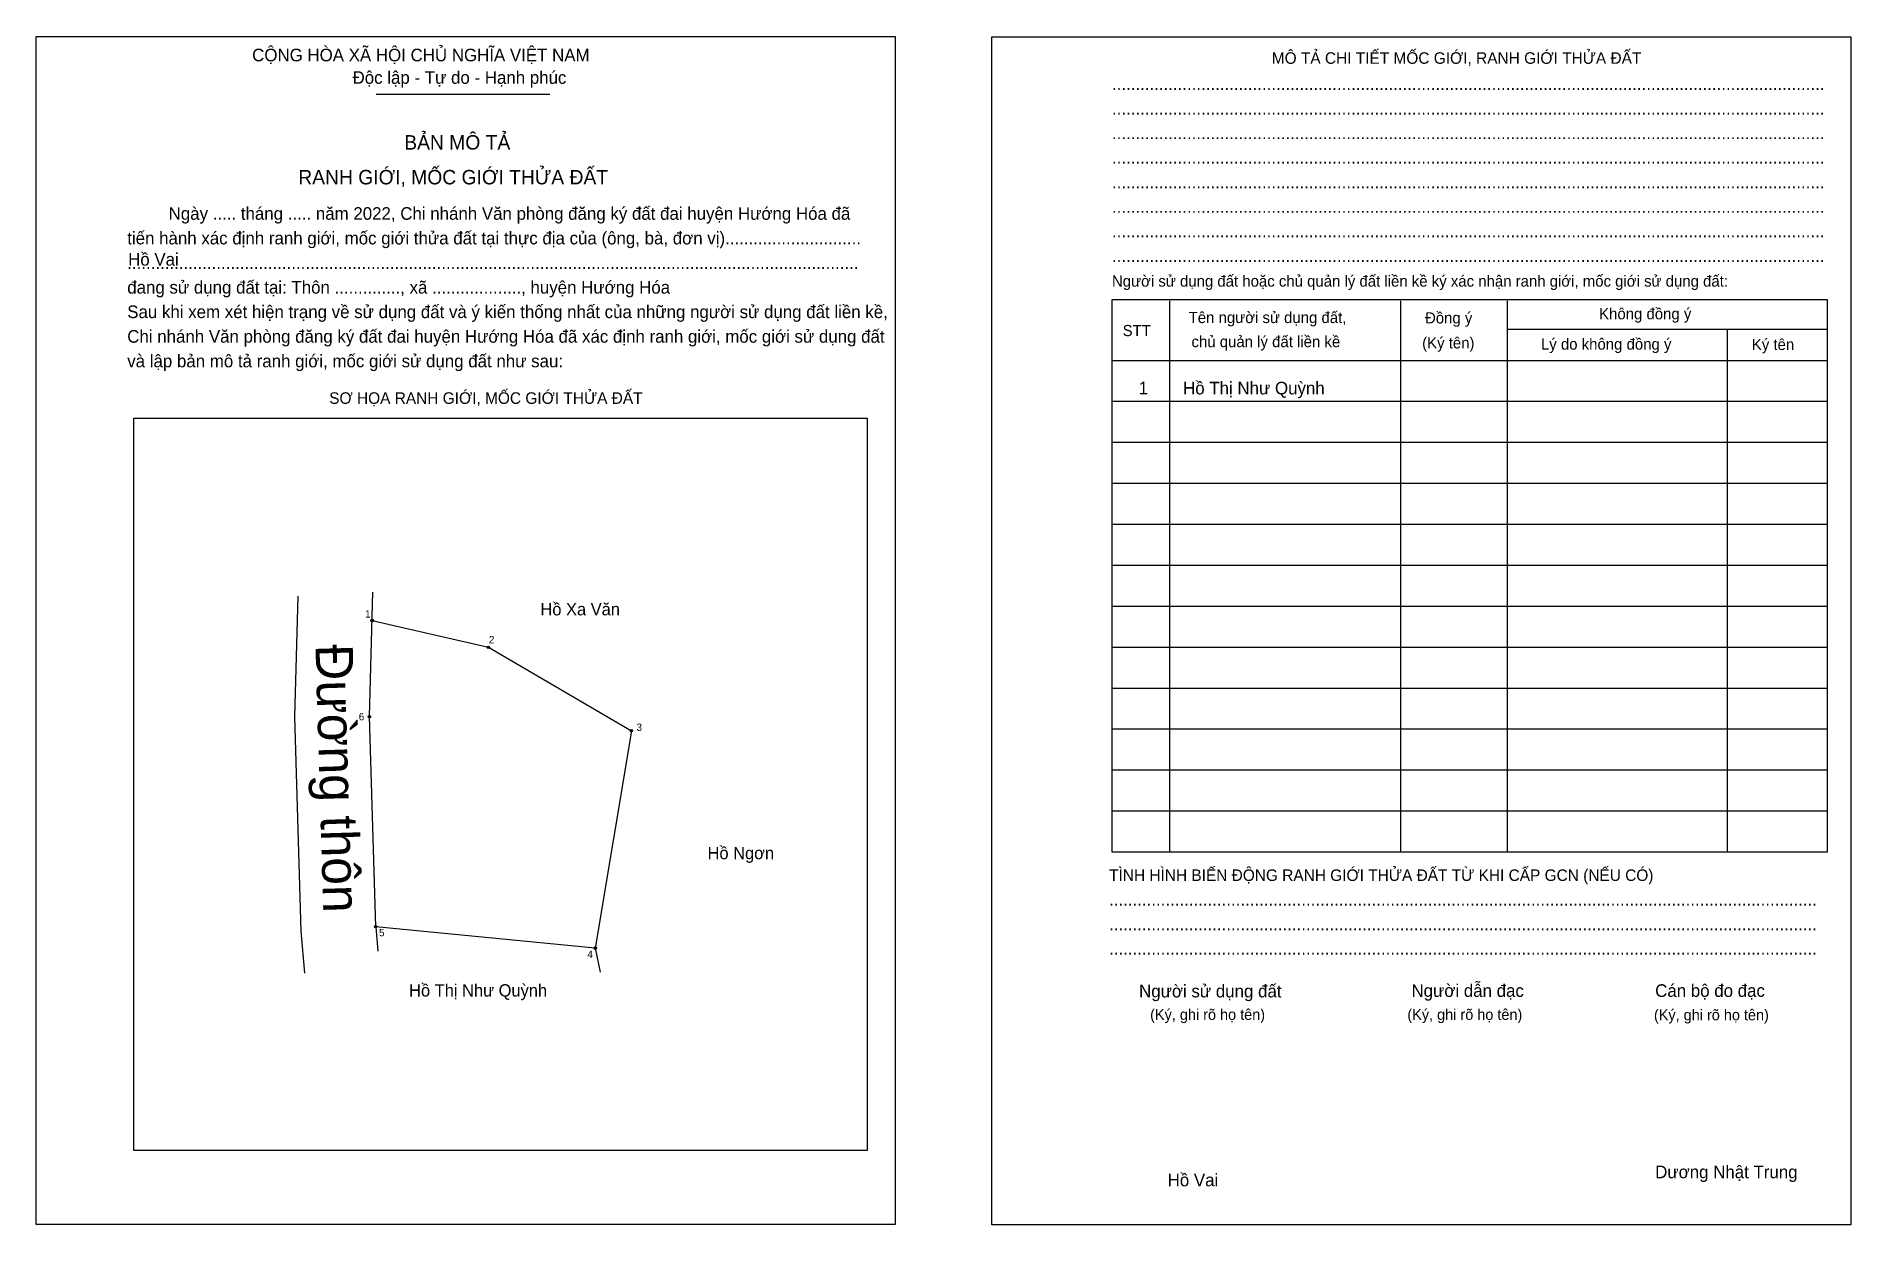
# Model space of a CAD drawing. Extents: x 548526 to 548672, y 1836361 to 1836457.
import ezdxf

# ---------------------------------------------------------------- set-up
doc = ezdxf.new("R2010")
doc.units = 0
for name, color, linetype in [('Level 1', 7, 'Continuous'), ('Level 10', 7, 'Continuous'), ('Level 11', 7, 'Continuous'), ('Level 2', 7, 'Continuous'), ('Level 27', 7, 'Continuous'), ('Level 36', 7, 'Continuous'), ('Level 52', 7, 'Continuous'), ('Level 55', 7, 'Continuous'), ('Level 6', 7, 'Continuous'), ('Level 9', 7, 'Continuous')]:
    doc.layers.add(name, color=color, linetype=linetype)

msp = doc.modelspace()

# ---------------------------------------------------------------- linework, layer by layer
at = {"layer": 'Level 1'}
for p, q in [((548525.75, 1836456.95), (548525.75, 1836456.95)), ((548602.64, 1836456.92), (548602.64, 1836456.92)), ((548553.1, 1836452.31), (548567.07, 1836452.31)), ((548616.93, 1836435.66), (548616.93, 1836391.33)), ((548635.52, 1836435.66), (548635.52, 1836391.33)), ((548644.12, 1836435.66), (548644.12, 1836391.33)), ((548644.12, 1836433.39), (548669.9, 1836433.39)), ((548661.82, 1836433.39), (548661.82, 1836391.33)), ((548612.31, 1836430.88), (548669.9, 1836430.88)), ((548612.31, 1836427.59), (548669.9, 1836427.59)), ((548533.6, 1836426.23), (548533.6, 1836426.23)), ((548612.31, 1836424.29), (548669.9, 1836424.29)), ((548612.31, 1836420.99), (548669.9, 1836420.99)), ((548612.31, 1836417.7), (548669.9, 1836417.7)), ((548612.31, 1836414.4), (548669.9, 1836414.4)), ((548612.31, 1836411.1), (548669.9, 1836411.1)), ((548612.31, 1836407.81), (548669.9, 1836407.81)), ((548612.31, 1836404.51), (548669.9, 1836404.51)), ((548612.31, 1836401.22), (548669.9, 1836401.22)), ((548612.31, 1836397.92), (548669.9, 1836397.92)), ((548612.31, 1836394.62), (548669.9, 1836394.62)), ((548592.6, 1836367.3), (548592.6, 1836367.3)), ((548594.86, 1836361.36), (548594.86, 1836361.36)), ((548671.75, 1836361.33), (548671.75, 1836361.33))]:
    msp.add_line(p, q, dxfattribs=at)
for points in [[(548669.9, 1836435.76), (548612.31, 1836435.76), (548612.31, 1836391.33), (548669.9, 1836391.33)], [(548533.6, 1836426.23), (548592.6, 1836426.23), (548592.6, 1836367.3), (548533.6, 1836367.3)]]:
    msp.add_lwpolyline(points, close=True, dxfattribs=at)
at = {"layer": 'Level 10'}
for p, q in [((548552.56, 1836402.21), (548552.84, 1836412.22)), ((548552.78, 1836409.95), (548562.13, 1836407.79)), ((548562.13, 1836407.79), (548573.64, 1836401.08)), ((548553.06, 1836385.31), (548552.56, 1836402.21)), ((548573.64, 1836401.08), (548570.73, 1836383.58)), ((548570.73, 1836383.58), (548553.06, 1836385.31))]:
    msp.add_line(p, q, dxfattribs=at)
at = {"layer": 'Level 11'}
for p, q in [((548546.55, 1836402.2), (548546.83, 1836411.9)), ((548547.07, 1836384.94), (548546.55, 1836402.2)), ((548547.36, 1836381.57), (548547.07, 1836384.94))]:
    msp.add_line(p, q, dxfattribs=at)
for centre in [(548552.78, 1836409.95), (548562.13, 1836407.79), (548552.56, 1836402.21), (548573.64, 1836401.08), (548553.06, 1836385.31), (548553.06, 1836385.31), (548570.73, 1836383.58)]:
    msp.add_circle(centre, 0.0989, dxfattribs=at)
at = {"layer": 'Level 2'}
for points in [[(548525.75, 1836456.95), (548594.86, 1836456.95), (548594.86, 1836361.36), (548525.75, 1836361.36)], [(548602.64, 1836456.92), (548671.76, 1836456.92), (548671.76, 1836361.33), (548602.64, 1836361.33)]]:
    msp.add_lwpolyline(points, close=True, dxfattribs=at)
at = {"layer": 'Level 27'}
for p, q in [((548553.06, 1836385.31), (548553.23, 1836383.34)), ((548570.73, 1836383.58), (548571.13, 1836381.64))]:
    msp.add_line(p, q, dxfattribs=at)

# ---------------------------------------------------------------- texts
at = {"layer": 'Level 1'}
for s, height, p in [('CỘNG HÒA XÃ HỘI CHỦ NGHĨA VIỆT NAM', 1.0152, (548543.12, 1836454.94)), ('MÔ TẢ CHI TIẾT MỐC GIỚI, RANH GIỚI THỬA ĐẤT', 0.9282, (548625.17, 1836454.74)), ('Độc lập - Tự do - Hạnh phúc', 1.0152, (548551.2, 1836453.13)), ('........................................................................................................................................................', 1.01519, (548612.31, 1836452.64)), ('........................................................................................................................................................', 1.01519, (548612.31, 1836450.66)), ('BẢN MÔ TẢ', 1.16, (548555.36, 1836447.84)), ('........................................................................................................................................................', 1.01519, (548612.31, 1836448.68)), ('RANH GIỚI, MỐC GIỚI THỬA ĐẤT', 1.1603, (548546.83, 1836445.04)), ('........................................................................................................................................................', 1.01519, (548612.31, 1836446.7)), ('........................................................................................................................................................', 1.01519, (548612.31, 1836444.73)), ('Ngày ..... tháng ..... năm 2022, Chi nhánh Văn phòng đăng ký đất đai huyện Hướng Hóa đã', 1.0152, (548536.4, 1836442.19)), ('........................................................................................................................................................', 1.01519, (548612.31, 1836442.75)), ('tiến hành xác định ranh giới, mốc giới thửa đất tại thực địa của (ông, bà, đơn vị).............................', 1.01519, (548533.07, 1836440.21)), ('........................................................................................................................................................', 1.01519, (548612.31, 1836440.77)), ('........................................................................................................................................................', 1.01519, (548612.31, 1836438.79)), ('đang sử dụng đất tại: Thôn .............., xã ..................., huyện Hướng Hóa', 1.0152, (548533.07, 1836436.25)), ('............................................................................................................................................................', 1.01519, (548533.07, 1836438.23)), ('Người sử dụng đất hoặc chủ quản lý đất liền kề ký xác nhận ranh giới, mốc giới sử dụng đất:', 0.8993, (548612.31, 1836436.81)), ('Sau khi xem xét hiện trạng về sử dụng đất và ý kiến thống nhất của những người sử dụng đất liền kề,', 1.0152, (548533.07, 1836434.28)), ('Tên người sử dụng đất,', 0.8993, (548618.48, 1836433.88)), ('Đồng ý', 0.899, (548637.5, 1836433.85)), ('Không đồng ý', 0.8993, (548651.51, 1836434.18)), ('Chi nhánh Văn phòng đăng ký đất đai huyện Hướng Hóa đã xác định ranh giới, mốc giới sử dụng đất', 1.0152, (548533.07, 1836432.3)), ('STT', 0.899, (548613.17, 1836432.83)), ('chủ quản lý đất liền kề', 0.8993, (548618.71, 1836431.94)), ('và lập bản mô tả ranh giới, mốc giới sử dụng đất như sau:', 1.0152, (548533.07, 1836430.32)), ('(Ký tên)', 0.899, (548637.27, 1836431.84)), ('Lý do không đồng ý', 0.8993, (548646.83, 1836431.74)), ('Ký tên', 0.899, (548663.8, 1836431.71)), ('SƠ HỌA RANH GIỚI, MỐC GIỚI THỬA ĐẤT', 0.9282, (548549.32, 1836427.38)), ('TÌNH HÌNH BIẾN ĐỘNG RANH GIỚI THỬA ĐẤT TỪ KHI CẤP GCN (NẾU CÓ)', 0.9282, (548612.08, 1836388.99)), ('.......................................................................................................................................................', 1.01519, (548612.08, 1836387.01)), ('.......................................................................................................................................................', 1.01519, (548612.08, 1836385.03)), ('.......................................................................................................................................................', 1.01519, (548612.08, 1836383.05)), ('Người sử dụng đất', 1.0152, (548614.49, 1836379.62)), ('Người dẫn đạc', 1.0152, (548636.41, 1836379.66)), ('Cán bộ đo đạc', 1.0152, (548656.02, 1836379.66)), ('(Ký, ghi rõ họ tên)', 0.8702, (548615.38, 1836377.81)), ('(Ký, ghi rõ họ tên)', 0.8702, (548636.08, 1836377.81)), ('(Ký, ghi rõ họ tên)', 0.8702, (548655.92, 1836377.78)), ('Dương Nhật Trung', 1.0152, (548656.02, 1836365.07))]:
    msp.add_text(s, height=height, dxfattribs=at).set_placement(p)
at = {"layer": 'Level 10'}
msp.add_text('Đường thôn', height=3, rotation=271.6946, dxfattribs=at).set_placement((548548.21, 1836407.99))
at = {"layer": 'Level 36'}
for s, height, p in [('Hồ Xa Văn', 0.989, (548566.32, 1836410.36)), ('Hồ Ngơn', 0.989, (548579.77, 1836390.74)), ('Hồ Thị Như Quỳnh', 0.9889, (548555.75, 1836379.69))]:
    msp.add_text(s, height=height, dxfattribs=at).set_placement(p)
at = {"layer": 'Level 52'}
for s, height, p in [('1', 1.02, (548614.45, 1836428.14)), ('Hồ Thị Như Quỳnh', 1.0152, (548618.03, 1836428.14))]:
    msp.add_text(s, height=height, dxfattribs=at).set_placement(p)
at = {"layer": 'Level 55'}
for s, p in [('1', (548552.76, 1836409.95)), ('2', (548562.11, 1836407.79)), ('6', (548552.54, 1836402.21)), ('3', (548573.62, 1836401.08)), ('5', (548553.04, 1836385.31)), ('4', (548570.71, 1836383.58))]:
    msp.add_text(s, height=0.0659, dxfattribs=at).set_placement(p)
at = {"layer": 'Level 6'}
for p in [(548533.14, 1836438.5), (548616.79, 1836364.42)]:
    msp.add_text('Hồ Vai', height=1.015, dxfattribs=at).set_placement(p)
at = {"layer": 'Level 9'}
for s, p in [('1', (548552.21, 1836410.18)), ('2', (548562.17, 1836408.11)), ('6', (548551.7, 1836401.91)), ('3', (548574.05, 1836401.06)), ('5', (548553.33, 1836384.54)), ('4', (548570.09, 1836382.79))]:
    msp.add_text(s, height=0.593, dxfattribs=at).set_placement(p)

doc.saveas('drawing.dxf')
